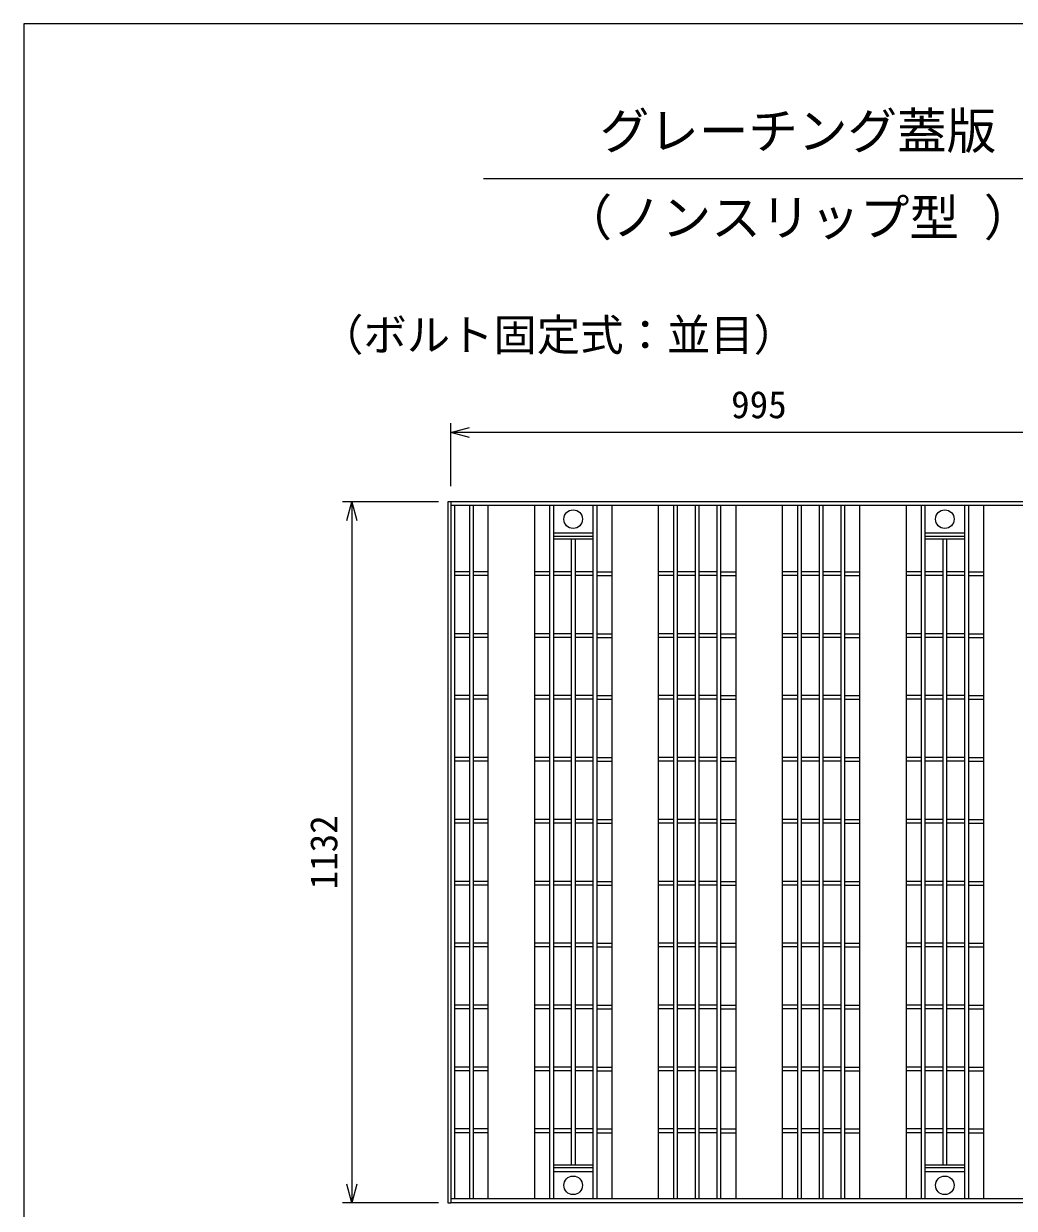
# Model space of a CAD drawing. Units: millimetres, scale not verified. Extents: x -16800 to 16800, y -5940 to 5940.
# Drawn here: x -5080 to -3480, y 2495 to 4408 of the extents above; entities that cross this region are included whole.
import ezdxf
from ezdxf.enums import TextEntityAlignment as Align

# ---------------------------------------------------------------- set-up
doc = ezdxf.new("R2010")
doc.units = ezdxf.units.MM
doc.header["$LTSCALE"] = 20
for name, color, linetype, lineweight in [('0-0_DIM', 7, 'Continuous', 25), ('0-2_HATCH', 6, 'Continuous', 25), ('0-6_TXT', 7, 'Continuous', 25)]:
    doc.layers.add(name, color=color, linetype=linetype, lineweight=lineweight)
doc.styles.add('ＭＳ ゴシック', font='')
doc.styles.get('ＭＳ ゴシック').set_extended_font_data('MS Gothic')

msp = doc.modelspace()

# ---------------------------------------------------------------- linework, layer by layer
at = {"layer": '0-0_DIM'}
for p, q in [((-4390.13, 3661.2), (-4390.13, 3762.78)), ((-3395.13, 3747.78), (-4390.13, 3747.78)), ((-4410.13, 3635.97), (-4565.13, 3635.97)), ((-4550.13, 3635.97), (-4550.13, 2503.97)), ((-4410.13, 2503.97), (-4565.13, 2503.97))]:
    msp.add_line(p, q, dxfattribs=at)
for points in [[(-4360.13, 3739.74), (-4390.13, 3747.78), (-4360.13, 3755.82)], [(-4558.17, 3605.97), (-4550.13, 3635.97), (-4542.09, 3605.97)], [(-4542.09, 2533.97), (-4550.13, 2503.97), (-4558.17, 2533.97)]]:
    msp.add_lwpolyline(points, dxfattribs=at)
at = {"layer": '0-2_HATCH'}
for p, q in [((-4390.13, 3635.97), (-4390.13, 2503.97)), ((-3395.13, 3629.97), (-4390.13, 3629.97)), ((-4384.13, 3629.97), (-4384.13, 2509.97)), ((-4360.13, 3629.97), (-4360.13, 2509.97)), ((-4354.13, 3629.97), (-4354.13, 2509.97)), ((-4330.13, 3629.97), (-4330.13, 2509.97)), ((-4255.13, 3629.97), (-4255.13, 2509.97)), ((-4230.63, 3629.97), (-4230.63, 2509.97)), ((-4224.63, 3629.97), (-4224.63, 2509.97)), ((-4160.63, 3629.97), (-4160.63, 2509.97)), ((-4154.63, 3629.97), (-4154.63, 2509.97)), ((-4130.13, 3629.97), (-4130.13, 2509.97)), ((-4055.13, 3629.97), (-4055.13, 2509.97)), ((-4030.63, 3629.97), (-4030.63, 2509.97)), ((-4024.63, 3629.97), (-4024.63, 2509.97)), ((-3995.63, 3629.97), (-3995.63, 2509.97)), ((-3989.63, 3629.97), (-3989.63, 2509.97)), ((-3960.63, 3629.97), (-3960.63, 2509.97)), ((-3954.63, 3629.97), (-3954.63, 2509.97)), ((-3930.13, 3629.97), (-3930.13, 2509.97)), ((-3855.13, 3629.97), (-3855.13, 2509.97)), ((-3830.63, 3629.97), (-3830.63, 2509.97)), ((-3824.63, 3629.97), (-3824.63, 2509.97)), ((-3795.63, 3629.97), (-3795.63, 2509.97)), ((-3789.63, 3629.97), (-3789.63, 2509.97)), ((-3760.63, 3629.97), (-3760.63, 2509.97)), ((-3754.63, 3629.97), (-3754.63, 2509.97)), ((-3730.13, 3629.97), (-3730.13, 2509.97)), ((-3655.13, 3629.97), (-3655.13, 2509.97)), ((-3630.63, 3629.97), (-3630.63, 2509.97)), ((-3624.63, 3629.97), (-3624.63, 2509.97)), ((-3560.63, 3629.97), (-3560.63, 2509.97)), ((-3554.63, 3629.97), (-3554.63, 2509.97)), ((-3530.13, 3629.97), (-3530.13, 2509.97)), ((-4224.63, 3585.97), (-4160.63, 3585.97)), ((-4160.63, 3579.97), (-4224.63, 3579.97)), ((-3624.63, 3585.97), (-3560.63, 3585.97)), ((-3560.63, 3579.97), (-3624.63, 3579.97)), ((-4160.63, 3575.47), (-4224.63, 3575.47)), ((-4195.63, 3575.47), (-4195.63, 2564.47)), ((-4189.63, 3575.47), (-4189.63, 2564.47)), ((-3560.63, 3575.47), (-3624.63, 3575.47)), ((-3595.63, 3575.47), (-3595.63, 2564.47)), ((-3589.63, 3575.47), (-3589.63, 2564.47)), ((-4360.13, 3522.97), (-4384.13, 3522.97)), ((-4330.13, 3522.97), (-4354.13, 3522.97)), ((-4230.63, 3522.97), (-4255.13, 3522.97)), ((-4195.63, 3522.97), (-4224.63, 3522.97)), ((-4160.63, 3522.97), (-4189.63, 3522.97)), ((-4154.63, 3522.97), (-4130.13, 3522.97)), ((-4030.63, 3522.97), (-4055.13, 3522.97)), ((-3995.63, 3522.97), (-4024.63, 3522.97)), ((-3960.63, 3522.97), (-3989.63, 3522.97)), ((-3954.63, 3522.97), (-3930.13, 3522.97)), ((-3830.63, 3522.97), (-3855.13, 3522.97)), ((-3795.63, 3522.97), (-3824.63, 3522.97)), ((-3760.63, 3522.97), (-3789.63, 3522.97)), ((-3754.63, 3522.97), (-3730.13, 3522.97)), ((-3630.63, 3522.97), (-3655.13, 3522.97)), ((-3595.63, 3522.97), (-3624.63, 3522.97)), ((-3560.63, 3522.97), (-3589.63, 3522.97)), ((-3554.63, 3522.97), (-3530.13, 3522.97)), ((-4360.13, 3516.97), (-4384.13, 3516.97)), ((-4330.13, 3516.97), (-4354.13, 3516.97)), ((-4230.63, 3516.97), (-4255.13, 3516.97)), ((-4195.63, 3516.97), (-4224.63, 3516.97)), ((-4160.63, 3516.97), (-4189.63, 3516.97)), ((-4154.63, 3516.97), (-4130.13, 3516.97)), ((-4030.63, 3516.97), (-4055.13, 3516.97)), ((-3995.63, 3516.97), (-4024.63, 3516.97)), ((-3960.63, 3516.97), (-3989.63, 3516.97)), ((-3954.63, 3516.97), (-3930.13, 3516.97)), ((-3830.63, 3516.97), (-3855.13, 3516.97)), ((-3795.63, 3516.97), (-3824.63, 3516.97)), ((-3760.63, 3516.97), (-3789.63, 3516.97)), ((-3754.63, 3516.97), (-3730.13, 3516.97)), ((-3630.63, 3516.97), (-3655.13, 3516.97)), ((-3595.63, 3516.97), (-3624.63, 3516.97)), ((-3560.63, 3516.97), (-3589.63, 3516.97)), ((-3554.63, 3516.97), (-3530.13, 3516.97)), ((-4360.13, 3422.97), (-4384.13, 3422.97)), ((-4360.13, 3416.97), (-4384.13, 3416.97)), ((-4330.13, 3422.97), (-4354.13, 3422.97)), ((-4330.13, 3416.97), (-4354.13, 3416.97)), ((-4230.63, 3422.97), (-4255.13, 3422.97)), ((-4230.63, 3416.97), (-4255.13, 3416.97)), ((-4195.63, 3422.97), (-4224.63, 3422.97)), ((-4195.63, 3416.97), (-4224.63, 3416.97)), ((-4160.63, 3422.97), (-4189.63, 3422.97)), ((-4160.63, 3416.97), (-4189.63, 3416.97)), ((-4154.63, 3422.97), (-4130.13, 3422.97)), ((-4154.63, 3416.97), (-4130.13, 3416.97)), ((-4030.63, 3422.97), (-4055.13, 3422.97)), ((-4030.63, 3416.97), (-4055.13, 3416.97)), ((-3995.63, 3422.97), (-4024.63, 3422.97)), ((-3995.63, 3416.97), (-4024.63, 3416.97)), ((-3960.63, 3422.97), (-3989.63, 3422.97)), ((-3960.63, 3416.97), (-3989.63, 3416.97)), ((-3954.63, 3422.97), (-3930.13, 3422.97)), ((-3954.63, 3416.97), (-3930.13, 3416.97)), ((-3830.63, 3422.97), (-3855.13, 3422.97)), ((-3830.63, 3416.97), (-3855.13, 3416.97)), ((-3795.63, 3422.97), (-3824.63, 3422.97)), ((-3795.63, 3416.97), (-3824.63, 3416.97)), ((-3760.63, 3422.97), (-3789.63, 3422.97)), ((-3760.63, 3416.97), (-3789.63, 3416.97)), ((-3754.63, 3422.97), (-3730.13, 3422.97)), ((-3754.63, 3416.97), (-3730.13, 3416.97)), ((-3630.63, 3422.97), (-3655.13, 3422.97)), ((-3630.63, 3416.97), (-3655.13, 3416.97)), ((-3595.63, 3422.97), (-3624.63, 3422.97)), ((-3595.63, 3416.97), (-3624.63, 3416.97)), ((-3560.63, 3422.97), (-3589.63, 3422.97)), ((-3560.63, 3416.97), (-3589.63, 3416.97)), ((-3554.63, 3422.97), (-3530.13, 3422.97)), ((-3554.63, 3416.97), (-3530.13, 3416.97)), ((-4360.13, 3322.97), (-4384.13, 3322.97)), ((-4360.13, 3316.97), (-4384.13, 3316.97)), ((-4330.13, 3322.97), (-4354.13, 3322.97)), ((-4330.13, 3316.97), (-4354.13, 3316.97)), ((-4230.63, 3322.97), (-4255.13, 3322.97)), ((-4230.63, 3316.97), (-4255.13, 3316.97)), ((-4195.63, 3322.97), (-4224.63, 3322.97)), ((-4195.63, 3316.97), (-4224.63, 3316.97)), ((-4160.63, 3322.97), (-4189.63, 3322.97)), ((-4160.63, 3316.97), (-4189.63, 3316.97)), ((-4154.63, 3322.97), (-4130.13, 3322.97)), ((-4154.63, 3316.97), (-4130.13, 3316.97)), ((-4030.63, 3322.97), (-4055.13, 3322.97)), ((-4030.63, 3316.97), (-4055.13, 3316.97)), ((-3995.63, 3322.97), (-4024.63, 3322.97)), ((-3995.63, 3316.97), (-4024.63, 3316.97)), ((-3960.63, 3322.97), (-3989.63, 3322.97)), ((-3960.63, 3316.97), (-3989.63, 3316.97)), ((-3954.63, 3322.97), (-3930.13, 3322.97)), ((-3954.63, 3316.97), (-3930.13, 3316.97)), ((-3830.63, 3322.97), (-3855.13, 3322.97)), ((-3830.63, 3316.97), (-3855.13, 3316.97)), ((-3795.63, 3322.97), (-3824.63, 3322.97)), ((-3795.63, 3316.97), (-3824.63, 3316.97)), ((-3760.63, 3322.97), (-3789.63, 3322.97)), ((-3760.63, 3316.97), (-3789.63, 3316.97)), ((-3754.63, 3322.97), (-3730.13, 3322.97)), ((-3754.63, 3316.97), (-3730.13, 3316.97)), ((-3630.63, 3322.97), (-3655.13, 3322.97)), ((-3630.63, 3316.97), (-3655.13, 3316.97)), ((-3595.63, 3322.97), (-3624.63, 3322.97)), ((-3595.63, 3316.97), (-3624.63, 3316.97)), ((-3560.63, 3322.97), (-3589.63, 3322.97)), ((-3560.63, 3316.97), (-3589.63, 3316.97)), ((-3554.63, 3322.97), (-3530.13, 3322.97)), ((-3554.63, 3316.97), (-3530.13, 3316.97)), ((-4360.13, 3222.97), (-4384.13, 3222.97)), ((-4360.13, 3216.97), (-4384.13, 3216.97)), ((-4330.13, 3222.97), (-4354.13, 3222.97)), ((-4330.13, 3216.97), (-4354.13, 3216.97)), ((-4230.63, 3222.97), (-4255.13, 3222.97)), ((-4230.63, 3216.97), (-4255.13, 3216.97)), ((-4195.63, 3222.97), (-4224.63, 3222.97)), ((-4195.63, 3216.97), (-4224.63, 3216.97)), ((-4160.63, 3222.97), (-4189.63, 3222.97)), ((-4160.63, 3216.97), (-4189.63, 3216.97)), ((-4154.63, 3222.97), (-4130.13, 3222.97)), ((-4154.63, 3216.97), (-4130.13, 3216.97)), ((-4030.63, 3222.97), (-4055.13, 3222.97)), ((-4030.63, 3216.97), (-4055.13, 3216.97)), ((-3995.63, 3222.97), (-4024.63, 3222.97)), ((-3995.63, 3216.97), (-4024.63, 3216.97)), ((-3960.63, 3222.97), (-3989.63, 3222.97)), ((-3960.63, 3216.97), (-3989.63, 3216.97)), ((-3954.63, 3222.97), (-3930.13, 3222.97)), ((-3954.63, 3216.97), (-3930.13, 3216.97)), ((-3830.63, 3222.97), (-3855.13, 3222.97)), ((-3830.63, 3216.97), (-3855.13, 3216.97)), ((-3795.63, 3222.97), (-3824.63, 3222.97)), ((-3795.63, 3216.97), (-3824.63, 3216.97)), ((-3760.63, 3222.97), (-3789.63, 3222.97)), ((-3760.63, 3216.97), (-3789.63, 3216.97)), ((-3754.63, 3222.97), (-3730.13, 3222.97)), ((-3754.63, 3216.97), (-3730.13, 3216.97)), ((-3630.63, 3222.97), (-3655.13, 3222.97)), ((-3630.63, 3216.97), (-3655.13, 3216.97)), ((-3595.63, 3222.97), (-3624.63, 3222.97)), ((-3595.63, 3216.97), (-3624.63, 3216.97)), ((-3560.63, 3222.97), (-3589.63, 3222.97)), ((-3560.63, 3216.97), (-3589.63, 3216.97)), ((-3554.63, 3222.97), (-3530.13, 3222.97)), ((-3554.63, 3216.97), (-3530.13, 3216.97)), ((-4360.13, 3122.97), (-4384.13, 3122.97)), ((-4330.13, 3122.97), (-4354.13, 3122.97)), ((-4230.63, 3122.97), (-4255.13, 3122.97)), ((-4195.63, 3122.97), (-4224.63, 3122.97)), ((-4160.63, 3122.97), (-4189.63, 3122.97)), ((-4154.63, 3122.97), (-4130.13, 3122.97)), ((-4030.63, 3122.97), (-4055.13, 3122.97)), ((-3995.63, 3122.97), (-4024.63, 3122.97)), ((-3960.63, 3122.97), (-3989.63, 3122.97)), ((-3954.63, 3122.97), (-3930.13, 3122.97)), ((-3830.63, 3122.97), (-3855.13, 3122.97)), ((-3795.63, 3122.97), (-3824.63, 3122.97)), ((-3760.63, 3122.97), (-3789.63, 3122.97)), ((-3754.63, 3122.97), (-3730.13, 3122.97)), ((-3630.63, 3122.97), (-3655.13, 3122.97)), ((-3595.63, 3122.97), (-3624.63, 3122.97)), ((-3560.63, 3122.97), (-3589.63, 3122.97)), ((-3554.63, 3122.97), (-3530.13, 3122.97)), ((-4360.13, 3116.97), (-4384.13, 3116.97)), ((-4330.13, 3116.97), (-4354.13, 3116.97)), ((-4230.63, 3116.97), (-4255.13, 3116.97)), ((-4195.63, 3116.97), (-4224.63, 3116.97)), ((-4160.63, 3116.97), (-4189.63, 3116.97)), ((-4154.63, 3116.97), (-4130.13, 3116.97)), ((-4030.63, 3116.97), (-4055.13, 3116.97)), ((-3995.63, 3116.97), (-4024.63, 3116.97)), ((-3960.63, 3116.97), (-3989.63, 3116.97)), ((-3954.63, 3116.97), (-3930.13, 3116.97)), ((-3830.63, 3116.97), (-3855.13, 3116.97)), ((-3795.63, 3116.97), (-3824.63, 3116.97)), ((-3760.63, 3116.97), (-3789.63, 3116.97)), ((-3754.63, 3116.97), (-3730.13, 3116.97)), ((-3630.63, 3116.97), (-3655.13, 3116.97)), ((-3595.63, 3116.97), (-3624.63, 3116.97)), ((-3560.63, 3116.97), (-3589.63, 3116.97)), ((-3554.63, 3116.97), (-3530.13, 3116.97)), ((-4360.13, 3022.97), (-4384.13, 3022.97)), ((-4360.13, 3016.97), (-4384.13, 3016.97)), ((-4330.13, 3022.97), (-4354.13, 3022.97)), ((-4330.13, 3016.97), (-4354.13, 3016.97)), ((-4230.63, 3022.97), (-4255.13, 3022.97)), ((-4230.63, 3016.97), (-4255.13, 3016.97)), ((-4195.63, 3022.97), (-4224.63, 3022.97)), ((-4195.63, 3016.97), (-4224.63, 3016.97)), ((-4160.63, 3022.97), (-4189.63, 3022.97)), ((-4160.63, 3016.97), (-4189.63, 3016.97)), ((-4154.63, 3022.97), (-4130.13, 3022.97)), ((-4154.63, 3016.97), (-4130.13, 3016.97)), ((-4030.63, 3022.97), (-4055.13, 3022.97)), ((-4030.63, 3016.97), (-4055.13, 3016.97)), ((-3995.63, 3022.97), (-4024.63, 3022.97)), ((-3995.63, 3016.97), (-4024.63, 3016.97)), ((-3960.63, 3022.97), (-3989.63, 3022.97)), ((-3960.63, 3016.97), (-3989.63, 3016.97)), ((-3954.63, 3022.97), (-3930.13, 3022.97)), ((-3954.63, 3016.97), (-3930.13, 3016.97)), ((-3830.63, 3022.97), (-3855.13, 3022.97)), ((-3830.63, 3016.97), (-3855.13, 3016.97)), ((-3795.63, 3022.97), (-3824.63, 3022.97)), ((-3795.63, 3016.97), (-3824.63, 3016.97)), ((-3760.63, 3022.97), (-3789.63, 3022.97)), ((-3760.63, 3016.97), (-3789.63, 3016.97)), ((-3754.63, 3022.97), (-3730.13, 3022.97)), ((-3754.63, 3016.97), (-3730.13, 3016.97)), ((-3630.63, 3022.97), (-3655.13, 3022.97)), ((-3630.63, 3016.97), (-3655.13, 3016.97)), ((-3595.63, 3022.97), (-3624.63, 3022.97)), ((-3595.63, 3016.97), (-3624.63, 3016.97)), ((-3560.63, 3022.97), (-3589.63, 3022.97)), ((-3560.63, 3016.97), (-3589.63, 3016.97)), ((-3554.63, 3022.97), (-3530.13, 3022.97)), ((-3554.63, 3016.97), (-3530.13, 3016.97)), ((-4360.13, 2922.97), (-4384.13, 2922.97)), ((-4360.13, 2916.97), (-4384.13, 2916.97)), ((-4330.13, 2922.97), (-4354.13, 2922.97)), ((-4330.13, 2916.97), (-4354.13, 2916.97)), ((-4230.63, 2922.97), (-4255.13, 2922.97)), ((-4230.63, 2916.97), (-4255.13, 2916.97)), ((-4195.63, 2922.97), (-4224.63, 2922.97)), ((-4195.63, 2916.97), (-4224.63, 2916.97)), ((-4160.63, 2922.97), (-4189.63, 2922.97)), ((-4160.63, 2916.97), (-4189.63, 2916.97)), ((-4154.63, 2922.97), (-4130.13, 2922.97)), ((-4154.63, 2916.97), (-4130.13, 2916.97)), ((-4030.63, 2922.97), (-4055.13, 2922.97)), ((-4030.63, 2916.97), (-4055.13, 2916.97)), ((-3995.63, 2922.97), (-4024.63, 2922.97)), ((-3995.63, 2916.97), (-4024.63, 2916.97)), ((-3960.63, 2922.97), (-3989.63, 2922.97)), ((-3960.63, 2916.97), (-3989.63, 2916.97)), ((-3954.63, 2922.97), (-3930.13, 2922.97)), ((-3954.63, 2916.97), (-3930.13, 2916.97)), ((-3830.63, 2922.97), (-3855.13, 2922.97)), ((-3830.63, 2916.97), (-3855.13, 2916.97)), ((-3795.63, 2922.97), (-3824.63, 2922.97)), ((-3795.63, 2916.97), (-3824.63, 2916.97)), ((-3760.63, 2922.97), (-3789.63, 2922.97)), ((-3760.63, 2916.97), (-3789.63, 2916.97)), ((-3754.63, 2922.97), (-3730.13, 2922.97)), ((-3754.63, 2916.97), (-3730.13, 2916.97)), ((-3630.63, 2922.97), (-3655.13, 2922.97)), ((-3630.63, 2916.97), (-3655.13, 2916.97)), ((-3595.63, 2922.97), (-3624.63, 2922.97)), ((-3595.63, 2916.97), (-3624.63, 2916.97)), ((-3560.63, 2922.97), (-3589.63, 2922.97)), ((-3560.63, 2916.97), (-3589.63, 2916.97)), ((-3554.63, 2922.97), (-3530.13, 2922.97)), ((-3554.63, 2916.97), (-3530.13, 2916.97)), ((-4360.13, 2822.97), (-4384.13, 2822.97)), ((-4360.13, 2816.97), (-4384.13, 2816.97)), ((-4330.13, 2822.97), (-4354.13, 2822.97)), ((-4330.13, 2816.97), (-4354.13, 2816.97)), ((-4230.63, 2822.97), (-4255.13, 2822.97)), ((-4230.63, 2816.97), (-4255.13, 2816.97)), ((-4195.63, 2822.97), (-4224.63, 2822.97)), ((-4195.63, 2816.97), (-4224.63, 2816.97)), ((-4160.63, 2822.97), (-4189.63, 2822.97)), ((-4160.63, 2816.97), (-4189.63, 2816.97)), ((-4154.63, 2822.97), (-4130.13, 2822.97)), ((-4154.63, 2816.97), (-4130.13, 2816.97)), ((-4030.63, 2822.97), (-4055.13, 2822.97)), ((-4030.63, 2816.97), (-4055.13, 2816.97)), ((-3995.63, 2822.97), (-4024.63, 2822.97)), ((-3995.63, 2816.97), (-4024.63, 2816.97)), ((-3960.63, 2822.97), (-3989.63, 2822.97)), ((-3960.63, 2816.97), (-3989.63, 2816.97)), ((-3954.63, 2822.97), (-3930.13, 2822.97)), ((-3954.63, 2816.97), (-3930.13, 2816.97)), ((-3830.63, 2822.97), (-3855.13, 2822.97)), ((-3830.63, 2816.97), (-3855.13, 2816.97)), ((-3795.63, 2822.97), (-3824.63, 2822.97)), ((-3795.63, 2816.97), (-3824.63, 2816.97)), ((-3760.63, 2822.97), (-3789.63, 2822.97)), ((-3760.63, 2816.97), (-3789.63, 2816.97)), ((-3754.63, 2822.97), (-3730.13, 2822.97)), ((-3754.63, 2816.97), (-3730.13, 2816.97)), ((-3630.63, 2822.97), (-3655.13, 2822.97)), ((-3630.63, 2816.97), (-3655.13, 2816.97)), ((-3595.63, 2822.97), (-3624.63, 2822.97)), ((-3595.63, 2816.97), (-3624.63, 2816.97)), ((-3560.63, 2822.97), (-3589.63, 2822.97)), ((-3560.63, 2816.97), (-3589.63, 2816.97)), ((-3554.63, 2822.97), (-3530.13, 2822.97)), ((-3554.63, 2816.97), (-3530.13, 2816.97)), ((-4360.13, 2722.97), (-4384.13, 2722.97)), ((-4360.13, 2716.97), (-4384.13, 2716.97)), ((-4330.13, 2722.97), (-4354.13, 2722.97)), ((-4330.13, 2716.97), (-4354.13, 2716.97)), ((-4230.63, 2722.97), (-4255.13, 2722.97)), ((-4230.63, 2716.97), (-4255.13, 2716.97)), ((-4195.63, 2722.97), (-4224.63, 2722.97)), ((-4195.63, 2716.97), (-4224.63, 2716.97)), ((-4160.63, 2722.97), (-4189.63, 2722.97)), ((-4160.63, 2716.97), (-4189.63, 2716.97)), ((-4154.63, 2722.97), (-4130.13, 2722.97)), ((-4154.63, 2716.97), (-4130.13, 2716.97)), ((-4030.63, 2722.97), (-4055.13, 2722.97)), ((-4030.63, 2716.97), (-4055.13, 2716.97)), ((-3995.63, 2722.97), (-4024.63, 2722.97)), ((-3995.63, 2716.97), (-4024.63, 2716.97)), ((-3960.63, 2722.97), (-3989.63, 2722.97)), ((-3960.63, 2716.97), (-3989.63, 2716.97)), ((-3954.63, 2722.97), (-3930.13, 2722.97)), ((-3954.63, 2716.97), (-3930.13, 2716.97)), ((-3830.63, 2722.97), (-3855.13, 2722.97)), ((-3830.63, 2716.97), (-3855.13, 2716.97)), ((-3795.63, 2722.97), (-3824.63, 2722.97)), ((-3795.63, 2716.97), (-3824.63, 2716.97)), ((-3760.63, 2722.97), (-3789.63, 2722.97)), ((-3760.63, 2716.97), (-3789.63, 2716.97)), ((-3754.63, 2722.97), (-3730.13, 2722.97)), ((-3754.63, 2716.97), (-3730.13, 2716.97)), ((-3630.63, 2722.97), (-3655.13, 2722.97)), ((-3630.63, 2716.97), (-3655.13, 2716.97)), ((-3595.63, 2722.97), (-3624.63, 2722.97)), ((-3595.63, 2716.97), (-3624.63, 2716.97)), ((-3560.63, 2722.97), (-3589.63, 2722.97)), ((-3560.63, 2716.97), (-3589.63, 2716.97)), ((-3554.63, 2722.97), (-3530.13, 2722.97)), ((-3554.63, 2716.97), (-3530.13, 2716.97)), ((-4360.13, 2622.97), (-4384.13, 2622.97)), ((-4330.13, 2622.97), (-4354.13, 2622.97)), ((-4230.63, 2622.97), (-4255.13, 2622.97)), ((-4195.63, 2622.97), (-4224.63, 2622.97)), ((-4160.63, 2622.97), (-4189.63, 2622.97)), ((-4154.63, 2622.97), (-4130.13, 2622.97)), ((-4030.63, 2622.97), (-4055.13, 2622.97)), ((-3995.63, 2622.97), (-4024.63, 2622.97)), ((-3960.63, 2622.97), (-3989.63, 2622.97)), ((-3954.63, 2622.97), (-3930.13, 2622.97)), ((-3830.63, 2622.97), (-3855.13, 2622.97)), ((-3795.63, 2622.97), (-3824.63, 2622.97)), ((-3760.63, 2622.97), (-3789.63, 2622.97)), ((-3754.63, 2622.97), (-3730.13, 2622.97)), ((-3630.63, 2622.97), (-3655.13, 2622.97)), ((-3595.63, 2622.97), (-3624.63, 2622.97)), ((-3560.63, 2622.97), (-3589.63, 2622.97)), ((-3554.63, 2622.97), (-3530.13, 2622.97)), ((-4360.13, 2616.97), (-4384.13, 2616.97)), ((-4330.13, 2616.97), (-4354.13, 2616.97)), ((-4230.63, 2616.97), (-4255.13, 2616.97)), ((-4195.63, 2616.97), (-4224.63, 2616.97)), ((-4160.63, 2616.97), (-4189.63, 2616.97)), ((-4154.63, 2616.97), (-4130.13, 2616.97)), ((-4030.63, 2616.97), (-4055.13, 2616.97)), ((-3995.63, 2616.97), (-4024.63, 2616.97)), ((-3960.63, 2616.97), (-3989.63, 2616.97)), ((-3954.63, 2616.97), (-3930.13, 2616.97)), ((-3830.63, 2616.97), (-3855.13, 2616.97)), ((-3795.63, 2616.97), (-3824.63, 2616.97)), ((-3760.63, 2616.97), (-3789.63, 2616.97)), ((-3754.63, 2616.97), (-3730.13, 2616.97)), ((-3630.63, 2616.97), (-3655.13, 2616.97)), ((-3595.63, 2616.97), (-3624.63, 2616.97)), ((-3560.63, 2616.97), (-3589.63, 2616.97)), ((-3554.63, 2616.97), (-3530.13, 2616.97)), ((-4160.63, 2564.47), (-4224.63, 2564.47)), ((-3560.63, 2564.47), (-3624.63, 2564.47)), ((-4160.63, 2559.97), (-4224.63, 2559.97)), ((-4160.63, 2553.97), (-4224.63, 2553.97)), ((-3560.63, 2559.97), (-3624.63, 2559.97)), ((-3560.63, 2553.97), (-3624.63, 2553.97)), ((-3395.13, 2509.97), (-4390.13, 2509.97)), ((-3395.13, 2503.97), (-4390.13, 2503.97))]:
    msp.add_line(p, q, dxfattribs=at)
msp.add_lwpolyline([(-3390.13, 3635.97), (-4395.13, 3635.97), (-4395.13, 2503.97), (-4390.13, 2503.97)], dxfattribs=at)
for centre in [(-4192.63, 3607.97), (-3592.63, 3607.97), (-4192.63, 2531.97), (-3592.63, 2531.97)]:
    msp.add_circle(centre, 15, dxfattribs=at)
at = {"layer": '0-6_TXT'}
msp.add_line((-4337.51, 4158.19), (-3321.92, 4158.19), dxfattribs=at)
msp.add_lwpolyline([(-5079.71, 508.19), (-2579.71, 508.19), (-2579.71, 4408.19), (-5079.71, 4408.19)], close=True, dxfattribs=at)

# ---------------------------------------------------------------- texts
at = {"layer": '0-0_DIM', "style": 'ＭＳ ゴシック'}
for s, height, p in [('（ボルト固定式：並目）', 51.32, (-4601.27, 3864.56)), ('995', 43.99, (-3937.63, 3757.78))]:
    msp.add_text(s, height=height, dxfattribs=at).set_placement(p, align=Align.BOTTOM_LEFT)
msp.add_text('1132', height=43.99, rotation=90, dxfattribs=at).set_placement((-4560.13, 3009.97), align=Align.BOTTOM_LEFT)
at = {"layer": '0-6_TXT', "style": 'ＭＳ ゴシック'}
for s, p in [('グレーチング蓋版', (-4149.71, 4188.19)), ('（ノンスリップ型 ）', (-4209.71, 4048.19))]:
    msp.add_text(s, height=58.65, dxfattribs=at).set_placement(p, align=Align.BOTTOM_LEFT)

doc.saveas('drawing.dxf')
